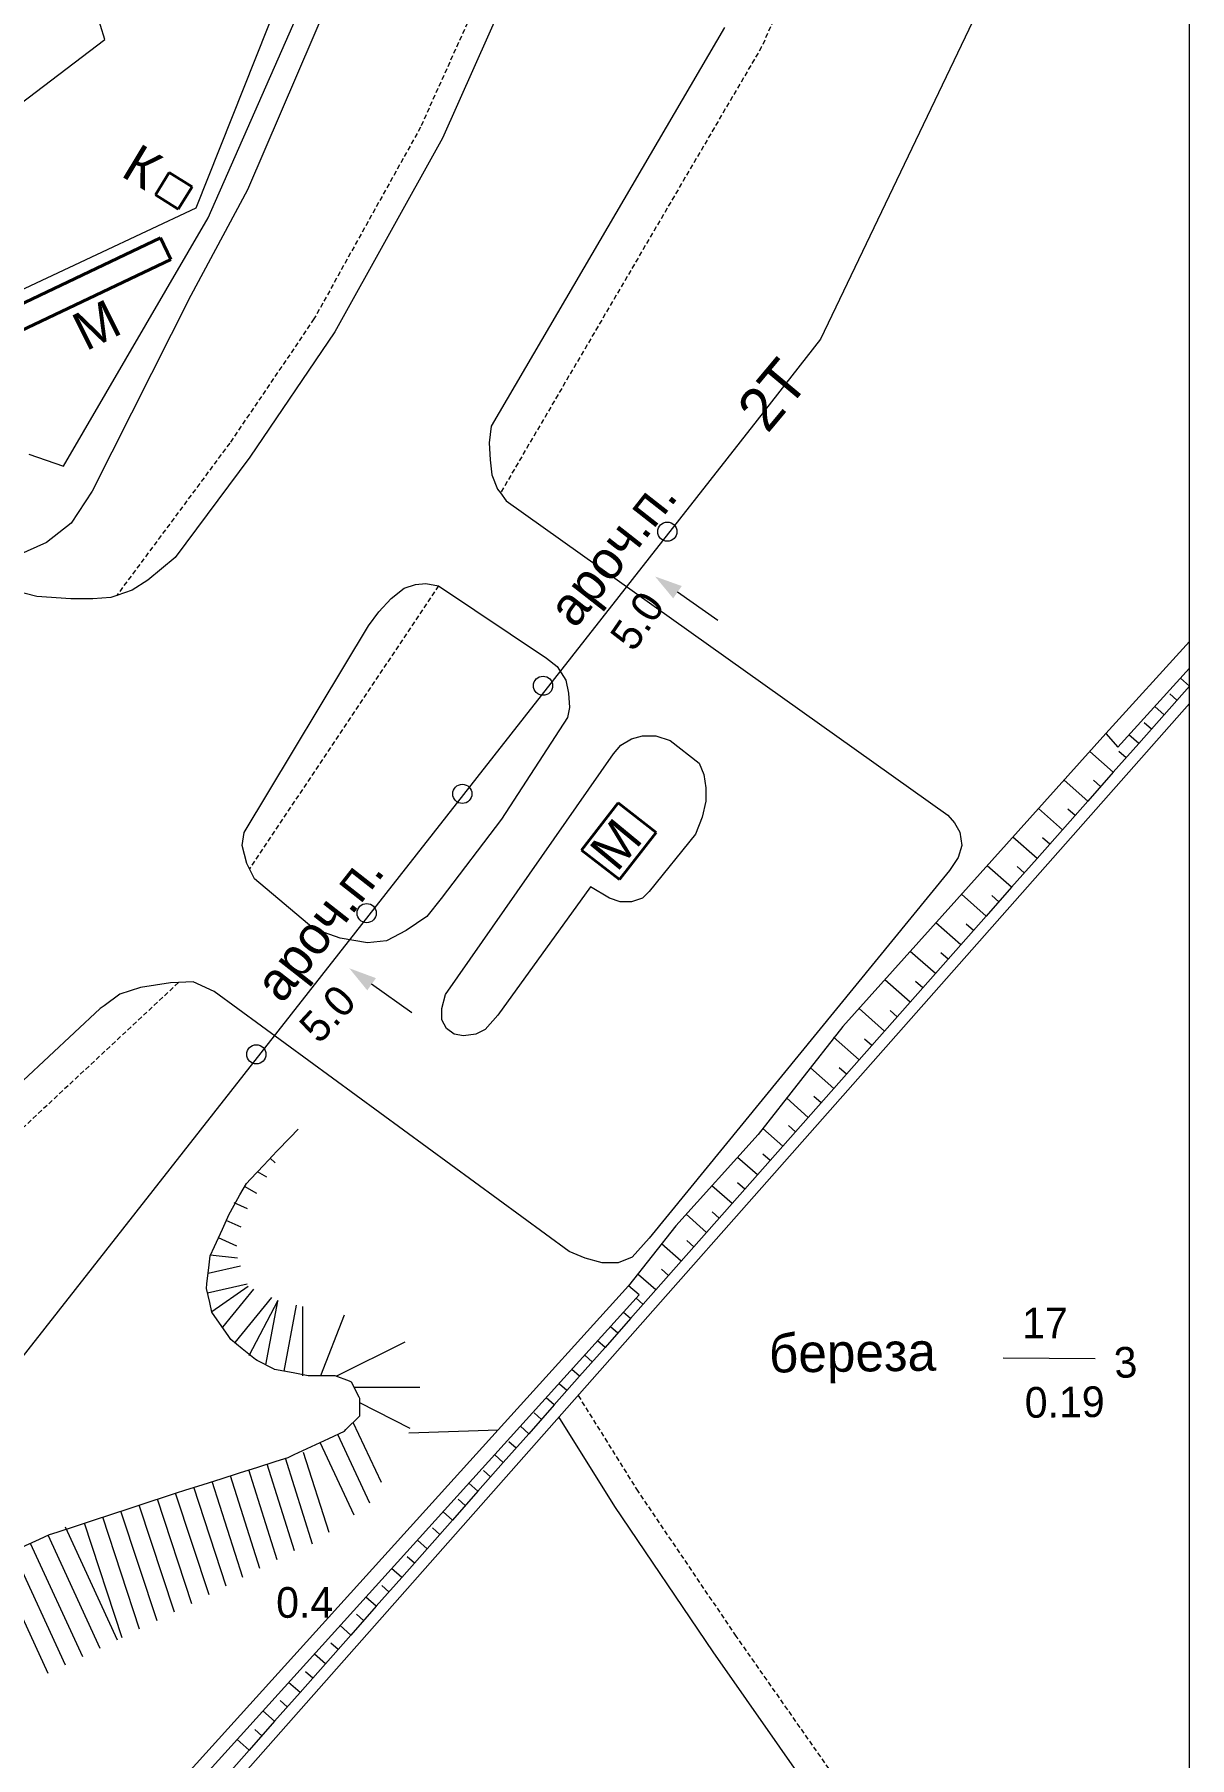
# Model space of a CAD drawing. Extents: x 1000 to 4000, y -5000 to -1000.
# Drawn here: x 3879.6 to 4000, y -2579.8 to -2400.2 of the extents above; entities that cross this region are included whole.
import ezdxf
from ezdxf.enums import TextEntityAlignment as Align

# ---------------------------------------------------------------- set-up
doc = ezdxf.new("R2010")
doc.units = 0
doc.header["$MEASUREMENT"] = 0
doc.linetypes.add('DASHED', pattern=[0.75, 0.5, -0.25])
for name, color, linetype in [('1', 7, 'CONTINUOUS'), ('11', 7, 'CONTINUOUS'), ('13', 7, 'CONTINUOUS'), ('17', 7, 'CONTINUOUS'), ('18', 7, 'CONTINUOUS'), ('19', 7, 'CONTINUOUS'), ('24', 7, 'CONTINUOUS'), ('30', 7, 'CONTINUOUS'), ('34', 7, 'CONTINUOUS'), ('36', 7, 'CONTINUOUS'), ('37', 7, 'CONTINUOUS'), ('40', 7, 'CONTINUOUS'), ('42', 7, 'CONTINUOUS'), ('7', 7, 'CONTINUOUS')]:
    doc.layers.add(name, color=color, linetype=linetype)
doc.styles.get("Standard").update_dxf_attribs({"font": 'txt', "height": 0.2})

msp = doc.modelspace()

# ---------------------------------------------------------------- linework, layer by layer
at = {"layer": '1', "color": 253, "linetype": 'Continuous', "lineweight": 0}
msp.add_line((4000, -3000), (4000, -2000), dxfattribs=at)
at = {"layer": '11', "color": 253, "linetype": 'Continuous', "lineweight": 0}
for p, q in [((3949.42, -2305.86), (3901.82, -2416.38)), ((3897.73, -2419.3), (3921.62, -2364.94)), ((3896.48, -2418.27), (3909.11, -2386.47)), ((3901.82, -2416.38), (3895.94, -2427.41)), ((3861.58, -2434.64), (3896.48, -2418.27)), ((3882.67, -2445.17), (3897.73, -2419.3)), ((3895.94, -2427.41), (3885.66, -2447.8)), ((3879.03, -2443.95), (3882.67, -2445.17)), ((3885.66, -2447.8), (3883.46, -2451.11)), ((3883.46, -2451.11), (3880.88, -2453.13)), ((3880.88, -2453.13), (3877.85, -2454.51)), ((3950.85, -2461.28), (3946.64, -2458.32)), ((3918.95, -2502.17), (3914.77, -2499.18))]:
    msp.add_line(p, q, dxfattribs=at)
for points in [[(3944.3, -2456.68), (3946.19, -2458.96), (3947.09, -2457.68)], [(3912.44, -2497.52), (3914.31, -2499.82), (3915.22, -2498.55)]]:
    msp.add_solid(points, dxfattribs=at)
at = {"layer": '13', "color": 253, "linetype": 'Continuous', "lineweight": 40}
for p, q in [((3893.67, -2414.58), (3892.23, -2416.9)), ((3896.07, -2416.08), (3893.67, -2414.58)), ((3892.23, -2416.9), (3894.62, -2418.39)), ((3894.62, -2418.39), (3896.07, -2416.08)), ((3875.69, -2429.51), (3892.78, -2421.4)), ((3892.78, -2421.4), (3893.85, -2423.65)), ((3893.85, -2423.65), (3876.76, -2431.76)), ((3936.63, -2485.2), (3940.46, -2480.28)), ((3940.46, -2480.28), (3944.41, -2483.37)), ((3944.41, -2483.37), (3940.58, -2488.28)), ((3940.58, -2488.28), (3936.63, -2485.2))]:
    msp.add_line(p, q, dxfattribs=at)
at = {"layer": '18', "color": 253, "linetype": 'Continuous', "lineweight": 0}
for p, q in [((4000, -2351.59), (3961.56, -2431.95)), ((3961.56, -2431.95), (3954.95, -2440.38)), ((3954.95, -2440.38), (3873.25, -2544.52))]:
    msp.add_line(p, q, dxfattribs=at)
at = {"layer": '24', "color": 253, "linetype": 'Continuous', "lineweight": 0}
for p, q in [((3972.15, -2298.87), (3922.14, -2410.99)), ((3886.95, -2400.7), (3883.34, -2388.84)), ((3868.54, -2414.75), (3886.95, -2400.7)), ((3951.55, -2399.46), (3927.23, -2441)), ((3922.14, -2410.99), (3910.93, -2431.17)), ((3910.93, -2431.17), (3902.06, -2444.25)), ((3927.23, -2441), (3927.01, -2442.75)), ((3902.06, -2444.25), (3894.31, -2454.7)), ((3927.01, -2442.75), (3927.11, -2444.52)), ((3927.11, -2444.52), (3927.3, -2446.1)), ((3927.3, -2446.1), (3927.89, -2447.57)), ((3927.89, -2447.57), (3928.19, -2447.98)), ((3928.19, -2447.98), (3928.79, -2448.81)), ((3928.79, -2448.81), (3974.8, -2481.56)), ((3894.31, -2454.7), (3891.44, -2457.06)), ((3879.86, -2458.78), (3876.1, -2457.79)), ((3888.21, -2458.65), (3887.6, -2458.86)), ((3889.8, -2458.12), (3888.21, -2458.65)), ((3891.44, -2457.06), (3889.8, -2458.12)), ((3916.8, -2458.97), (3918.17, -2457.9)), ((3918.17, -2457.9), (3919.35, -2457.51)), ((3919.35, -2457.51), (3920.43, -2457.41)), ((3920.43, -2457.41), (3921.72, -2457.66)), ((3921.72, -2457.66), (3933, -2465.18)), ((3883.43, -2459.02), (3879.86, -2458.78)), ((3885.72, -2459.02), (3883.43, -2459.02)), ((3887.6, -2458.86), (3885.72, -2459.02)), ((3914.44, -2461.83), (3915.52, -2460.35)), ((3915.52, -2460.35), (3916.8, -2458.97)), ((3901.47, -2483.36), (3914.44, -2461.83)), ((3933, -2465.18), (3934.11, -2466.06)), ((3934.11, -2466.06), (3934.99, -2467.49)), ((3934.99, -2467.49), (3935.29, -2468.86)), ((3935.29, -2468.86), (3935.39, -2470.34)), ((3935.39, -2470.34), (3935.17, -2471.37)), ((3935.17, -2471.37), (3928.29, -2481.99)), ((3939.97, -2475.17), (3940.75, -2474.28)), ((3940.75, -2474.28), (3941.83, -2473.59)), ((3941.83, -2473.59), (3943.01, -2473.3)), ((3943.01, -2473.3), (3944.39, -2473.3)), ((3944.39, -2473.3), (3945.86, -2473.79)), ((3945.86, -2473.79), (3948.91, -2476.15)), ((3922.48, -2500.25), (3939.97, -2475.17)), ((3948.91, -2476.15), (3949.4, -2477.33)), ((3949.4, -2477.33), (3949.59, -2478.71)), ((3949.59, -2480.09), (3949.2, -2481.76)), ((3949.59, -2478.71), (3949.59, -2480.09)), ((3928.29, -2481.99), (3922.01, -2490.25)), ((3949.2, -2481.76), (3948.51, -2483.53)), ((3974.8, -2481.56), (3975.49, -2482.35)), ((3901.28, -2484.74), (3901.47, -2483.36)), ((3948.51, -2483.53), (3943.7, -2489.53)), ((3975.49, -2482.35), (3976.08, -2483.33)), ((3976.08, -2483.33), (3976.28, -2484.71)), ((3901.77, -2486.61), (3901.28, -2484.74)), ((3976.28, -2484.71), (3975.88, -2485.99)), ((3902.04, -2487.15), (3901.77, -2486.61)), ((3902.56, -2488.18), (3902.04, -2487.15)), ((3975, -2487.34), (3943.7, -2525.66)), ((3975.88, -2485.99), (3975, -2487.34)), ((3908.74, -2493.4), (3902.56, -2488.18)), ((3937.56, -2489.04), (3927.93, -2502.41)), ((3939.57, -2490.22), (3937.56, -2489.04)), ((3922.01, -2490.25), (3920.53, -2492.11)), ((3940.65, -2490.61), (3939.57, -2490.22)), ((3941.83, -2490.61), (3940.65, -2490.61)), ((3943.01, -2490.22), (3941.83, -2490.61)), ((3943.7, -2489.53), (3943.01, -2490.22)), ((3920.53, -2492.11), (3918.37, -2493.59)), ((3911.49, -2494.38), (3908.74, -2493.4)), ((3914.34, -2494.87), (3911.49, -2494.38)), ((3918.37, -2493.59), (3916.31, -2494.67)), ((3916.31, -2494.67), (3914.34, -2494.87)), ((3890.68, -2499.54), (3888.52, -2500.22)), ((3893.82, -2499.05), (3890.68, -2499.54)), ((3894.64, -2499.01), (3893.82, -2499.05)), ((3896.18, -2498.95), (3894.64, -2499.01)), ((3898.34, -2499.93), (3896.18, -2498.95)), ((3935.35, -2527.03), (3898.34, -2499.93)), ((3886.49, -2501.72), (3849.15, -2536.57)), ((3886.89, -2501.43), (3886.49, -2501.72)), ((3888.52, -2500.22), (3886.89, -2501.43)), ((3922.09, -2501.72), (3922.48, -2500.25)), ((3922.09, -2502.9), (3922.09, -2501.72)), ((3922.58, -2503.79), (3922.09, -2502.9)), ((3927.93, -2502.41), (3926.61, -2503.89)), ((3923.36, -2504.38), (3922.58, -2503.79)), ((3924.35, -2504.57), (3923.36, -2504.38)), ((3925.62, -2504.38), (3924.35, -2504.57)), ((3926.61, -2503.89), (3925.62, -2504.38)), ((3943.7, -2525.66), (3941.93, -2527.62)), ((3937.02, -2527.72), (3935.35, -2527.03)), ((3938.79, -2528.22), (3937.02, -2527.72)), ((3940.46, -2528.22), (3938.79, -2528.22)), ((3941.93, -2527.62), (3940.46, -2528.22)), ((3940.11, -2553.61), (3934.29, -2544.29)), ((3950.37, -2568.77), (3940.11, -2553.61)), ((3963.6, -2587.68), (3950.37, -2568.77))]:
    msp.add_line(p, q, dxfattribs=at)
at = {"layer": '24', "color": 253, "linetype": 'DASHED', "lineweight": 0}
for p, q in [((4000, -2301.44), (3955.41, -2401.48)), ((3965.65, -2308.01), (3919.86, -2409.85)), ((3955.41, -2401.48), (3928.19, -2447.98)), ((3919.86, -2409.85), (3908.76, -2429.84)), ((3908.76, -2429.84), (3899.98, -2442.78)), ((3899.98, -2442.78), (3888.21, -2458.65)), ((3921.72, -2457.66), (3902.04, -2487.15)), ((3894.64, -2499.01), (3852.93, -2537.97)), ((3942.54, -2552.03), (3936.3, -2542.02)), ((3952.76, -2567.13), (3942.54, -2552.03)), ((3965.86, -2585.86), (3952.76, -2567.13))]:
    msp.add_line(p, q, dxfattribs=at)
at = {"layer": '30', "color": 253, "linetype": 'Continuous', "lineweight": 0}
for p, q in [((4000, -2463.45), (3991.28, -2473.05)), ((3992.54, -2474.47), (4000, -2466.24)), ((3991.28, -2473.05), (3992.54, -2474.47)), ((3890.53, -2589.21), (3942.66, -2531.56)), ((3890.53, -2589.21), (3942.66, -2531.56)), ((3941.53, -2530.63), (3927.97, -2545.62)), ((3942.66, -2531.56), (3941.53, -2530.63)), ((3942.66, -2531.56), (3941.53, -2530.63)), ((3927.97, -2545.62), (3889.42, -2588.25))]:
    msp.add_line(p, q, dxfattribs=at)
at = {"layer": '36', "color": 253, "linetype": 'Continuous', "lineweight": 0}
for p, q in [((3906.28, -2515.16), (3907.1, -2514.29)), ((3904.9, -2516.6), (3906.28, -2515.16)), ((3903.52, -2518.05), (3904.9, -2516.6)), ((3904.71, -2517.81), (3904.21, -2517.33)), ((3901.72, -2519.94), (3902.14, -2519.5)), ((3902.14, -2519.5), (3903.52, -2518.05)), ((3903.83, -2519.28), (3902.86, -2518.74)), ((3900.06, -2522.9), (3901.04, -2521.15)), ((3901.04, -2521.15), (3901.72, -2519.94)), ((3902.79, -2520.99), (3901.53, -2520.28)), ((3899.21, -2524.71), (3899.92, -2523.16)), ((3899.92, -2523.16), (3900.06, -2522.9)), ((3901.82, -2522.6), (3900.45, -2521.98)), ((3898.38, -2526.53), (3899.21, -2524.71)), ((3901.17, -2524.5), (3899.62, -2523.8)), ((3897.93, -2527.51), (3898.38, -2526.53)), ((3900.72, -2526.5), (3898.8, -2525.62)), ((3897.61, -2530.41), (3897.83, -2528.43)), ((3901.09, -2528.56), (3897.73, -2529.33)), ((3897.83, -2528.43), (3897.93, -2527.51)), ((3900.78, -2527.75), (3897.94, -2527.43)), ((3897.56, -2530.91), (3897.61, -2530.41)), ((3901.8, -2530.45), (3897.67, -2531.4)), ((3897.89, -2532.37), (3897.56, -2530.91)), ((3901.89, -2530.7), (3898.12, -2533.34)), ((3902.45, -2530.98), (3899.22, -2534.94)), ((3904.32, -2531.85), (3900.5, -2536.53)), ((3904.99, -2532.16), (3901.97, -2537.93)), ((3904.95, -2532.21), (3903.7, -2538.84)), ((3898.12, -2533.37), (3897.89, -2532.37)), ((3898.68, -2534.17), (3898.12, -2533.37)), ((3906.91, -2532.62), (3905.6, -2539.51)), ((3907.56, -2532.76), (3907.56, -2540)), ((3911.91, -2533.68), (3909.45, -2540)), ((3899.83, -2535.81), (3898.68, -2534.17)), ((3900.11, -2536.21), (3899.83, -2535.81)), ((3901.28, -2537.17), (3900.11, -2536.21)), ((3902.66, -2538.29), (3901.28, -2537.17)), ((3918.24, -2536.48), (3911.11, -2540.05)), ((3902.85, -2538.39), (3902.66, -2538.29)), ((3904.62, -2539.32), (3902.85, -2538.39)), ((3904.65, -2539.33), (3904.62, -2539.32)), ((3906.59, -2539.7), (3904.65, -2539.33)), ((3908.15, -2540), (3906.59, -2539.7)), ((3908.56, -2540), (3908.15, -2540)), ((3910.56, -2540), (3908.56, -2540)), ((3910.98, -2540), (3910.56, -2540)), ((3912.45, -2540.57), (3910.98, -2540)), ((3912.68, -2540.66), (3912.45, -2540.57)), ((3913.47, -2542.22), (3912.68, -2540.66)), ((3919.8, -2541.21), (3912.96, -2541.21)), ((3913.53, -2542.36), (3913.47, -2542.22)), ((3913.53, -2544.16), (3913.53, -2542.36)), ((3918.78, -2545.49), (3913.53, -2542.82)), ((3912.09, -2545.61), (3913.5, -2544.19)), ((3915.78, -2551.11), (3912.85, -2544.85)), ((3913.5, -2544.19), (3913.53, -2544.16)), ((3908.51, -2547.37), (3910.32, -2546.52)), ((3910.32, -2546.52), (3911.93, -2545.77)), ((3914.58, -2553.26), (3911.23, -2546.1)), ((3911.93, -2545.77), (3912.09, -2545.61)), ((3913.04, -2545.25), (3913.04, -2545.25)), ((3904.82, -2548.9), (3906.07, -2548.51)), ((3906.07, -2548.51), (3906.7, -2548.21)), ((3906.7, -2548.21), (3908.51, -2547.37)), ((3910.33, -2556.34), (3907.68, -2548)), ((3912.95, -2554.51), (3909.41, -2546.94)), ((3899.1, -2550.72), (3901.01, -2550.11)), ((3901.01, -2550.11), (3902.92, -2549.51)), ((3904.93, -2559.17), (3901.96, -2549.81)), ((3901.96, -2549.81), (3901.96, -2549.81)), ((3902.92, -2549.51), (3904.82, -2548.9)), ((3906.74, -2558.24), (3903.87, -2549.21)), ((3903.87, -2549.21), (3903.87, -2549.21)), ((3908.61, -2557.55), (3905.78, -2548.6)), ((3894.43, -2552.2), (3895.29, -2551.93)), ((3895.29, -2551.93), (3897.2, -2551.32)), ((3899.62, -2561.91), (3896.24, -2551.61)), ((3897.2, -2551.32), (3899.1, -2550.72)), ((3901.33, -2561.03), (3898.15, -2551.02)), ((3903.13, -2560.1), (3900.06, -2550.42)), ((3887.69, -2554.42), (3889.59, -2553.79)), ((3889.59, -2553.79), (3891.49, -2553.17)), ((3894.21, -2564.65), (3890.54, -2553.48)), ((3891.49, -2553.17), (3893.39, -2552.54)), ((3896.03, -2563.77), (3892.44, -2552.86)), ((3893.39, -2552.54), (3894.43, -2552.2)), ((3897.82, -2562.84), (3894.34, -2552.23)), ((3881.99, -2556.29), (3883.89, -2555.67)), ((3883.89, -2555.67), (3885.79, -2555.04)), ((3888.77, -2567.3), (3884.84, -2555.36)), ((3885.79, -2555.04), (3887.69, -2554.42)), ((3890.58, -2566.42), (3886.74, -2554.73)), ((3892.4, -2565.54), (3888.64, -2554.11)), ((3878.32, -2557.87), (3880.14, -2557.04)), ((3884.67, -2569.29), (3879.23, -2557.46)), ((3880.14, -2557.04), (3881.2, -2556.55)), ((3886.47, -2568.42), (3881.05, -2556.62)), ((3881.2, -2556.55), (3881.99, -2556.29)), ((3888.27, -2567.54), (3882.86, -2555.79)), ((3881.07, -2571.04), (3875.59, -2559.13)), ((3882.87, -2570.16), (3877.41, -2558.29))]:
    msp.add_line(p, q, dxfattribs=at)
at = {"layer": '37', "color": 253, "linetype": 'Continuous', "lineweight": 0}
for p, q in [((4000, -2468.1), (3999.06, -2467.27)), ((4000, -2468.1), (3997.35, -2471.09)), ((3998.68, -2469.59), (3997.93, -2468.93)), ((3893.94, -2589.97), (4000, -2469.92)), ((3997.35, -2471.09), (3994.7, -2474.09)), ((3997.35, -2471.09), (3996.38, -2470.23)), ((3991.28, -2473.05), (3963.88, -2503.6)), ((3996.03, -2472.59), (3995.28, -2471.93)), ((3994.7, -2474.09), (3992.05, -2477.09)), ((3994.7, -2474.09), (3993.69, -2473.2)), ((3992.05, -2477.09), (3989.6, -2474.92)), ((3993.38, -2475.59), (3992.63, -2474.93)), ((3989.41, -2480.09), (3986.93, -2477.9)), ((3992.05, -2477.09), (3989.41, -2480.09)), ((3990.73, -2478.59), (3989.98, -2477.93)), ((3989.41, -2480.09), (3986.76, -2483.08)), ((3986.76, -2483.08), (3984.26, -2480.88)), ((3988.08, -2481.59), (3987.33, -2480.92)), ((3984.11, -2486.08), (3981.59, -2483.85)), ((3986.76, -2483.08), (3984.11, -2486.08)), ((3985.43, -2484.58), (3984.68, -2483.92)), ((3981.46, -2489.08), (3978.92, -2486.83)), ((3984.11, -2486.08), (3981.46, -2489.08)), ((3982.78, -2487.58), (3982.04, -2486.92)), ((3981.46, -2489.08), (3978.81, -2492.08)), ((3978.81, -2492.08), (3976.24, -2489.81)), ((3980.14, -2490.58), (3979.39, -2489.92)), ((3976.16, -2495.07), (3973.57, -2492.79)), ((3978.81, -2492.08), (3976.16, -2495.07)), ((3977.49, -2493.58), (3976.74, -2492.91)), ((3973.52, -2498.07), (3970.9, -2495.76)), ((3976.16, -2495.07), (3973.52, -2498.07)), ((3974.84, -2496.57), (3974.09, -2495.91)), ((3973.52, -2498.07), (3970.87, -2501.07)), ((3970.87, -2501.07), (3968.23, -2498.74)), ((3972.19, -2499.57), (3971.44, -2498.91)), ((3968.22, -2504.07), (3965.56, -2501.72)), ((3970.87, -2501.07), (3968.22, -2504.07)), ((3963.88, -2503.6), (3955.05, -2514.86)), ((3969.54, -2502.57), (3968.79, -2501.91)), ((3965.57, -2507.07), (3962.89, -2504.7)), ((3968.22, -2504.07), (3965.57, -2507.07)), ((3966.89, -2505.57), (3966.14, -2504.91)), ((3965.57, -2507.07), (3962.92, -2510.06)), ((3962.92, -2510.06), (3960.49, -2507.91)), ((3964.25, -2508.56), (3963.5, -2507.9)), ((3962.92, -2510.06), (3960.27, -2513.06)), ((3960.27, -2513.06), (3958.02, -2511.07)), ((3961.6, -2511.56), (3960.85, -2510.9)), ((3957.62, -2516.06), (3955.55, -2514.22)), ((3960.27, -2513.06), (3957.62, -2516.06)), ((3958.95, -2514.56), (3958.2, -2513.9)), ((3955.05, -2514.86), (3946.45, -2524.36)), ((3957.62, -2516.06), (3954.98, -2519.06)), ((3954.98, -2519.06), (3952.91, -2517.23)), ((3956.3, -2517.56), (3955.55, -2516.89)), ((3954.98, -2519.06), (3952.33, -2522.05)), ((3952.33, -2522.05), (3950.22, -2520.19)), ((3953.65, -2520.55), (3952.9, -2519.89)), ((3949.68, -2525.05), (3947.53, -2523.16)), ((3952.33, -2522.05), (3949.68, -2525.05)), ((3951, -2523.55), (3950.26, -2522.89)), ((3946.45, -2524.36), (3941.53, -2530.63)), ((3949.68, -2525.05), (3947.03, -2528.05)), ((3947.03, -2528.05), (3944.98, -2526.23)), ((3948.36, -2526.55), (3947.61, -2525.89)), ((3947.03, -2528.05), (3944.38, -2531.05)), ((3944.38, -2531.05), (3942.59, -2529.46)), ((3945.71, -2529.55), (3944.96, -2528.89)), ((3944.38, -2531.05), (3941.74, -2534.04)), ((3943.06, -2532.55), (3942.31, -2531.88)), ((3941.74, -2534.04), (3939.09, -2537.04)), ((3941.74, -2534.04), (3941, -2533.4)), ((3940.41, -2535.54), (3939.66, -2534.88)), ((3939.09, -2537.04), (3936.44, -2540.04)), ((3939.09, -2537.04), (3938.32, -2536.36)), ((3936.44, -2540.04), (3935.64, -2539.33)), ((3937.76, -2538.54), (3937.01, -2537.88)), ((3936.44, -2540.04), (3933.79, -2543.04)), ((3935.11, -2541.54), (3934.36, -2540.88)), ((3933.79, -2543.04), (3931.14, -2546.03)), ((3933.79, -2543.04), (3932.95, -2542.3)), ((3932.47, -2544.54), (3931.72, -2543.87)), ((3931.14, -2546.03), (3928.49, -2549.03)), ((3931.14, -2546.03), (3930.27, -2545.26)), ((3928.49, -2549.03), (3927.59, -2548.23)), ((3929.82, -2547.53), (3929.07, -2546.87)), ((3928.49, -2549.03), (3925.84, -2552.03)), ((3927.17, -2550.53), (3926.42, -2549.87)), ((3925.84, -2552.03), (3923.2, -2555.03)), ((3925.84, -2552.03), (3924.9, -2551.2)), ((3924.52, -2553.53), (3923.77, -2552.87)), ((3923.2, -2555.03), (3920.55, -2558.03)), ((3923.2, -2555.03), (3922.22, -2554.17)), ((3920.55, -2558.03), (3919.54, -2557.13)), ((3921.87, -2556.53), (3921.12, -2555.86)), ((3920.55, -2558.03), (3917.9, -2561.02)), ((3919.22, -2559.52), (3918.47, -2558.86)), ((3917.9, -2561.02), (3915.25, -2564.02)), ((3917.9, -2561.02), (3916.85, -2560.1)), ((3916.57, -2562.52), (3915.83, -2561.86)), ((3915.25, -2564.02), (3912.6, -2567.02)), ((3915.25, -2564.02), (3914.17, -2563.07)), ((3912.6, -2567.02), (3911.49, -2566.03)), ((3913.93, -2565.52), (3913.18, -2564.86)), ((3912.6, -2567.02), (3909.95, -2570.02)), ((3911.28, -2568.52), (3910.53, -2567.86)), ((3909.95, -2570.02), (3907.31, -2573.01)), ((3909.95, -2570.02), (3908.8, -2569)), ((3908.63, -2571.51), (3907.88, -2570.85)), ((3907.31, -2573.01), (3904.66, -2576.01)), ((3907.31, -2573.01), (3906.12, -2571.97)), ((3904.66, -2576.01), (3903.44, -2574.93)), ((3905.98, -2574.51), (3905.23, -2573.85)), ((3904.66, -2576.01), (3902.01, -2579.01)), ((3903.33, -2577.51), (3902.58, -2576.85)), ((3902.01, -2579.01), (3899.36, -2582.01)), ((3902.01, -2579.01), (3900.76, -2577.9))]:
    msp.add_line(p, q, dxfattribs=at)
at = {"layer": '40', "color": 253, "linetype": 'Continuous', "lineweight": 0}
msp.add_line((3918.66, -2545.95), (3927.97, -2545.62), dxfattribs=at)
at = {"layer": '42', "color": 253, "linetype": 'Continuous', "lineweight": 0}
msp.add_line((3990.18, -2538.22), (3980.57, -2538.17), dxfattribs=at)
at = {"layer": '7', "color": 253, "linetype": 'Continuous', "lineweight": 0}
for centre in [(3945.58, -2452.01), (3932.63, -2468.07), (3924.22, -2479.34), (3914.25, -2491.77), (3902.75, -2506.49)]:
    msp.add_circle(centre, 1, dxfattribs=at)

# ---------------------------------------------------------------- texts
at = {"layer": '17', "color": 253, "linetype": 'Continuous', "lineweight": 0}
for s, rotation, p in [('К', 328.9047, (3890.87, -2413.97)), ('М', 26.5358, (3886.09, -2430.46)), ('М', 50.4558, (3940.21, -2484.6))]:
    msp.add_text(s, height=4, rotation=rotation, dxfattribs=at).set_placement(p, align=Align.MIDDLE)
at = {"layer": '19', "color": 253, "linetype": 'Continuous', "lineweight": 0}
for s, height, rotation, p in [('2Т', 4.5, 50.1593, (3956.51, -2437.71)), ('5.0', 3.2, 55.5013, (3942.44, -2461.29)), ('5.0', 3.2, 47.0238, (3910.16, -2502.24))]:
    msp.add_text(s, height=height, rotation=rotation, dxfattribs=at).set_placement(p, align=Align.MIDDLE)
for p in [(3941.4, -2455.29), (3910.86, -2494.39)]:
    msp.add_text('ароч.п.', height=4, rotation=51.8848, dxfattribs=at).set_placement(p, align=Align.CENTER)
at = {"layer": '34', "color": 253, "linetype": 'Continuous', "lineweight": 0}
msp.add_text('0.4', height=3.2, dxfattribs=at).set_placement((3907.79, -2563.62), align=Align.MIDDLE)
at = {"layer": '42', "color": 253, "linetype": 'Continuous', "lineweight": 0}
msp.add_text('17', height=3.2, dxfattribs=at).set_placement((3984.93, -2534.5), align=Align.MIDDLE)
for s, height, rotation, p in [('береза', 4, 0.6764, (3964.88, -2538.03)), ('3', 3.2, 3.853, (3993.33, -2538.59)), ('0.19', 3.2, 0.6663, (3986.99, -2542.73))]:
    msp.add_text(s, height=height, rotation=rotation, dxfattribs=at).set_placement(p, align=Align.MIDDLE)

doc.saveas('drawing.dxf')
